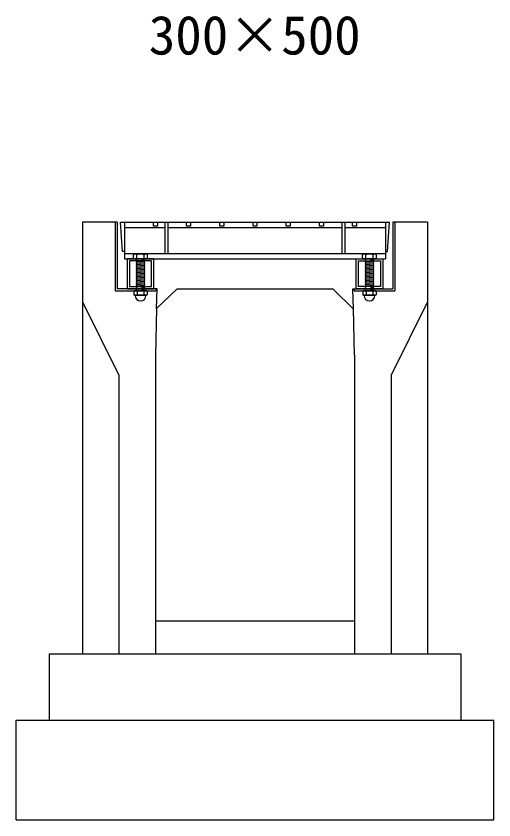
# Model space of a CAD drawing. Units: millimetres, scale not verified. Extents: x -16800 to 16800, y -5940 to 5940.
# Drawn here: x -13016 to -12296, y -2775 to -1564 of the extents above; entities that cross this region are included whole.
import ezdxf
from ezdxf.enums import TextEntityAlignment as Align

# ---------------------------------------------------------------- set-up
doc = ezdxf.new("R2010")
doc.units = ezdxf.units.MM
doc.header["$LTSCALE"] = 20
doc.linetypes.add('DOTTED', pattern=[1.75, 0.25, -1.5])
for name, color, linetype, lineweight in [('0-1_OUTLINE', 3, 'Continuous', 25), ('0-2_TXT', 7, 'Continuous', 25), ('0-6_HATCH', 6, 'Continuous', 25)]:
    doc.layers.add(name, color=color, linetype=linetype, lineweight=lineweight)
doc.styles.add('ＭＳ ゴシック', font='')
doc.styles.get('ＭＳ ゴシック').set_extended_font_data('MS Gothic')

msp = doc.modelspace()

# ---------------------------------------------------------------- linework, layer by layer
at = {"layer": '0-1_OUTLINE'}
for p, q in [((-12863.94, -1875), (-12916.44, -1875)), ((-12916.44, -1875), (-12916.44, -2525)), ((-12396.44, -1875), (-12448.94, -1875)), ((-12396.44, -1875), (-12396.44, -2525)), ((-12804.69, -2005), (-12773.94, -1975)), ((-12773.94, -1975), (-12538.94, -1975)), ((-12538.94, -1975), (-12508.17, -2005.77)), ((-12916.44, -1995), (-12861.44, -2105)), ((-12396.44, -1995), (-12451.44, -2105)), ((-12804.69, -2005), (-12806.44, -2075)), ((-12506.44, -2075), (-12508.19, -2005)), ((-12806.44, -2075), (-12806.44, -2525)), ((-12506.44, -2075), (-12506.44, -2525)), ((-12861.44, -2105), (-12861.44, -2525)), ((-12451.44, -2105), (-12451.44, -2525)), ((-12806.44, -2475), (-12506.44, -2475)), ((-12966.44, -2525), (-12966.44, -2625)), ((-12966.44, -2525), (-12346.44, -2525)), ((-12916.44, -2525), (-12806.44, -2525)), ((-12506.44, -2525), (-12396.44, -2525)), ((-12346.44, -2525), (-12346.44, -2625)), ((-13016.44, -2775), (-13016.44, -2625)), ((-13016.44, -2625), (-12296.44, -2625)), ((-12296.44, -2775), (-12296.44, -2625)), ((-13016.44, -2775), (-12296.44, -2775))]:
    msp.add_line(p, q, dxfattribs=at)
at = {"layer": '0-6_HATCH'}
for p, q in [((-12867.14, -1875), (-12867.14, -1978.2)), ((-12863.94, -1875), (-12863.94, -1975)), ((-12858.94, -1875), (-12453.94, -1875)), ((-12852.94, -1875), (-12852.94, -1930)), ((-12791.94, -1922), (-12791.94, -1875)), ((-12787.44, -1922), (-12787.44, -1875)), ((-12525.44, -1875), (-12525.44, -1922)), ((-12520.94, -1875), (-12520.94, -1922)), ((-12459.94, -1875), (-12459.94, -1930)), ((-12448.94, -1875), (-12448.94, -1975)), ((-12445.74, -1875), (-12445.74, -1978.2)), ((-12852.94, -1883), (-12791.94, -1883)), ((-12787.44, -1883), (-12525.44, -1883)), ((-12520.94, -1883), (-12459.94, -1883)), ((-12852.94, -1922), (-12459.94, -1922)), ((-12837.44, -1922.5), (-12839.44, -1924)), ((-12839.44, -1930), (-12839.44, -1924)), ((-12839.11, -1923.72), (-12837.44, -1922.5)), ((-12820.44, -1922.5), (-12837.44, -1922.5)), ((-12834.44, -1930), (-12834.44, -1924)), ((-12823.44, -1930), (-12823.44, -1924)), ((-12818.76, -1923.72), (-12820.44, -1922.5)), ((-12818.44, -1930), (-12818.44, -1924)), ((-12492.44, -1922.5), (-12494.44, -1924)), ((-12494.44, -1930), (-12494.44, -1924)), ((-12494.11, -1923.72), (-12492.44, -1922.5)), ((-12475.44, -1922.5), (-12492.44, -1922.5)), ((-12489.44, -1930), (-12489.44, -1924)), ((-12478.44, -1930), (-12478.44, -1924)), ((-12473.76, -1923.72), (-12475.44, -1922.5)), ((-12473.44, -1930), (-12473.44, -1924)), ((-12852.94, -1930), (-12459.94, -1930)), ((-12818.44, -1930), (-12839.44, -1930)), ((-12835.44, -1930), (-12822.44, -1930)), ((-12835.44, -1931), (-12834.44, -1930)), ((-12834.44, -1932), (-12835.44, -1931)), ((-12835.44, -1933), (-12834.44, -1932)), ((-12834.44, -1934), (-12835.44, -1933)), ((-12835.44, -1935), (-12834.44, -1934)), ((-12822.44, -1934), (-12835.44, -1935)), ((-12834.44, -1936), (-12835.44, -1935)), ((-12835.44, -1937), (-12834.44, -1936)), ((-12822.44, -1936), (-12835.44, -1937)), ((-12823.44, -1931), (-12822.44, -1930)), ((-12822.44, -1932), (-12823.44, -1931)), ((-12823.44, -1935), (-12822.44, -1934)), ((-12822.44, -1936), (-12823.44, -1935)), ((-12823.44, -1937), (-12822.44, -1936)), ((-12473.44, -1930), (-12494.44, -1930)), ((-12490.44, -1930), (-12477.44, -1930)), ((-12490.44, -1931), (-12489.44, -1930)), ((-12489.44, -1932), (-12490.44, -1931)), ((-12490.44, -1933), (-12489.44, -1932)), ((-12489.44, -1934), (-12490.44, -1933)), ((-12490.44, -1935), (-12489.44, -1934)), ((-12477.44, -1934), (-12490.44, -1935)), ((-12489.44, -1936), (-12490.44, -1935)), ((-12490.44, -1937), (-12489.44, -1936)), ((-12477.44, -1936), (-12490.44, -1937)), ((-12478.44, -1931), (-12477.44, -1930)), ((-12477.44, -1932), (-12478.44, -1931)), ((-12478.44, -1935), (-12477.44, -1934)), ((-12477.44, -1936), (-12478.44, -1935)), ((-12478.44, -1937), (-12477.44, -1936)), ((-12834.44, -1938), (-12835.44, -1937)), ((-12835.44, -1939), (-12834.44, -1938)), ((-12822.44, -1938), (-12835.44, -1939)), ((-12834.44, -1940), (-12835.44, -1939)), ((-12835.44, -1941), (-12834.44, -1940)), ((-12822.44, -1940), (-12835.44, -1941)), ((-12834.44, -1942), (-12835.44, -1941)), ((-12822.44, -1942), (-12835.44, -1943)), ((-12835.44, -1943), (-12834.44, -1942)), ((-12822.44, -1944), (-12835.44, -1945)), ((-12834.44, -1946), (-12835.44, -1945)), ((-12822.44, -1946), (-12835.44, -1947)), ((-12835.44, -1947), (-12834.44, -1946)), ((-12834.44, -1948), (-12835.44, -1947)), ((-12822.44, -1948), (-12835.44, -1949)), ((-12835.44, -1949), (-12834.44, -1948)), ((-12822.44, -1938), (-12823.44, -1937)), ((-12823.44, -1939), (-12822.44, -1938)), ((-12822.44, -1940), (-12823.44, -1939)), ((-12823.44, -1943), (-12822.44, -1942)), ((-12822.44, -1944), (-12823.44, -1943)), ((-12823.44, -1945), (-12822.44, -1944)), ((-12822.44, -1946), (-12823.44, -1945)), ((-12823.44, -1947), (-12822.44, -1946)), ((-12823.44, -1947), (-12822.44, -1948)), ((-12823.44, -1949), (-12822.44, -1948)), ((-12489.44, -1938), (-12490.44, -1937)), ((-12490.44, -1939), (-12489.44, -1938)), ((-12477.44, -1938), (-12490.44, -1939)), ((-12489.44, -1940), (-12490.44, -1939)), ((-12490.44, -1941), (-12489.44, -1940)), ((-12477.44, -1940), (-12490.44, -1941)), ((-12489.44, -1942), (-12490.44, -1941)), ((-12477.44, -1942), (-12490.44, -1943)), ((-12490.44, -1943), (-12489.44, -1942)), ((-12477.44, -1944), (-12490.44, -1945)), ((-12489.44, -1946), (-12490.44, -1945)), ((-12477.44, -1946), (-12490.44, -1947)), ((-12490.44, -1947), (-12489.44, -1946)), ((-12489.44, -1948), (-12490.44, -1947)), ((-12477.44, -1948), (-12490.44, -1949)), ((-12490.44, -1949), (-12489.44, -1948)), ((-12477.44, -1938), (-12478.44, -1937)), ((-12478.44, -1939), (-12477.44, -1938)), ((-12477.44, -1940), (-12478.44, -1939)), ((-12478.44, -1943), (-12477.44, -1942)), ((-12477.44, -1944), (-12478.44, -1943)), ((-12478.44, -1945), (-12477.44, -1944)), ((-12477.44, -1946), (-12478.44, -1945)), ((-12478.44, -1947), (-12477.44, -1946)), ((-12478.44, -1947), (-12477.44, -1948)), ((-12478.44, -1949), (-12477.44, -1948)), ((-12834.44, -1950), (-12835.44, -1949)), ((-12822.44, -1950), (-12835.44, -1951)), ((-12835.44, -1951), (-12834.44, -1950)), ((-12834.44, -1952), (-12835.44, -1951)), ((-12822.44, -1952), (-12835.44, -1953)), ((-12835.44, -1953), (-12834.44, -1952)), ((-12834.44, -1954), (-12835.44, -1953)), ((-12822.44, -1954), (-12835.44, -1955)), ((-12835.44, -1955), (-12834.44, -1954)), ((-12834.44, -1956), (-12835.44, -1955)), ((-12822.44, -1956), (-12835.44, -1957)), ((-12835.44, -1957), (-12834.44, -1956)), ((-12834.44, -1958), (-12835.44, -1957)), ((-12822.44, -1958), (-12835.44, -1959)), ((-12835.44, -1959), (-12834.44, -1958)), ((-12834.44, -1960), (-12835.44, -1959)), ((-12822.44, -1960), (-12835.44, -1961)), ((-12835.44, -1961), (-12834.44, -1960)), ((-12834.44, -1962), (-12835.44, -1961)), ((-12823.44, -1949), (-12822.44, -1950)), ((-12823.44, -1951), (-12822.44, -1950)), ((-12823.44, -1951), (-12822.44, -1952)), ((-12823.44, -1953), (-12822.44, -1952)), ((-12823.44, -1953), (-12822.44, -1954)), ((-12823.44, -1955), (-12822.44, -1954)), ((-12823.44, -1955), (-12822.44, -1956)), ((-12823.44, -1957), (-12822.44, -1956)), ((-12823.44, -1957), (-12822.44, -1958)), ((-12823.44, -1959), (-12822.44, -1958)), ((-12823.44, -1959), (-12822.44, -1960)), ((-12823.44, -1961), (-12822.44, -1960)), ((-12823.44, -1961), (-12822.44, -1962)), ((-12489.44, -1950), (-12490.44, -1949)), ((-12477.44, -1950), (-12490.44, -1951)), ((-12490.44, -1951), (-12489.44, -1950)), ((-12489.44, -1952), (-12490.44, -1951)), ((-12477.44, -1952), (-12490.44, -1953)), ((-12490.44, -1953), (-12489.44, -1952)), ((-12489.44, -1954), (-12490.44, -1953)), ((-12477.44, -1954), (-12490.44, -1955)), ((-12490.44, -1955), (-12489.44, -1954)), ((-12489.44, -1956), (-12490.44, -1955)), ((-12477.44, -1956), (-12490.44, -1957)), ((-12490.44, -1957), (-12489.44, -1956)), ((-12489.44, -1958), (-12490.44, -1957)), ((-12477.44, -1958), (-12490.44, -1959)), ((-12490.44, -1959), (-12489.44, -1958)), ((-12489.44, -1960), (-12490.44, -1959)), ((-12477.44, -1960), (-12490.44, -1961)), ((-12490.44, -1961), (-12489.44, -1960)), ((-12489.44, -1962), (-12490.44, -1961)), ((-12478.44, -1949), (-12477.44, -1950)), ((-12478.44, -1951), (-12477.44, -1950)), ((-12478.44, -1951), (-12477.44, -1952)), ((-12478.44, -1953), (-12477.44, -1952)), ((-12478.44, -1953), (-12477.44, -1954)), ((-12478.44, -1955), (-12477.44, -1954)), ((-12478.44, -1955), (-12477.44, -1956)), ((-12478.44, -1957), (-12477.44, -1956)), ((-12478.44, -1957), (-12477.44, -1958)), ((-12478.44, -1959), (-12477.44, -1958)), ((-12478.44, -1959), (-12477.44, -1960)), ((-12478.44, -1961), (-12477.44, -1960)), ((-12478.44, -1961), (-12477.44, -1962)), ((-12822.44, -1962), (-12835.44, -1963)), ((-12835.44, -1963), (-12834.44, -1962)), ((-12834.44, -1964), (-12835.44, -1963)), ((-12822.44, -1964), (-12835.44, -1965)), ((-12835.44, -1965), (-12834.44, -1964)), ((-12834.44, -1966), (-12835.44, -1965)), ((-12822.44, -1966), (-12835.44, -1967)), ((-12835.44, -1967), (-12834.44, -1966)), ((-12834.44, -1968), (-12835.44, -1967)), ((-12822.44, -1968), (-12835.44, -1969)), ((-12835.44, -1969), (-12834.44, -1968)), ((-12834.44, -1970), (-12835.44, -1969)), ((-12822.44, -1970), (-12835.44, -1971)), ((-12835.44, -1971), (-12834.44, -1970)), ((-12834.44, -1972), (-12835.44, -1971)), ((-12835.44, -1973), (-12834.44, -1972)), ((-12834.44, -1974), (-12835.44, -1973)), ((-12823.44, -1963), (-12822.44, -1962)), ((-12823.44, -1963), (-12822.44, -1964)), ((-12823.44, -1965), (-12822.44, -1964)), ((-12823.44, -1965), (-12822.44, -1966)), ((-12823.44, -1967), (-12822.44, -1966)), ((-12823.44, -1967), (-12822.44, -1968)), ((-12823.44, -1969), (-12822.44, -1968)), ((-12823.44, -1969), (-12822.44, -1970)), ((-12823.44, -1971), (-12822.44, -1970)), ((-12823.44, -1971), (-12822.44, -1972)), ((-12823.44, -1973), (-12822.44, -1972)), ((-12823.44, -1973), (-12822.43, -1974)), ((-12477.44, -1962), (-12490.44, -1963)), ((-12490.44, -1963), (-12489.44, -1962)), ((-12489.44, -1964), (-12490.44, -1963)), ((-12477.44, -1964), (-12490.44, -1965)), ((-12490.44, -1965), (-12489.44, -1964)), ((-12489.44, -1966), (-12490.44, -1965)), ((-12477.44, -1966), (-12490.44, -1967)), ((-12490.44, -1967), (-12489.44, -1966)), ((-12489.44, -1968), (-12490.44, -1967)), ((-12477.44, -1968), (-12490.44, -1969)), ((-12490.44, -1969), (-12489.44, -1968)), ((-12489.44, -1970), (-12490.44, -1969)), ((-12477.44, -1970), (-12490.44, -1971)), ((-12490.44, -1971), (-12489.44, -1970)), ((-12489.44, -1972), (-12490.44, -1971)), ((-12490.44, -1973), (-12489.44, -1972)), ((-12489.44, -1974), (-12490.44, -1973)), ((-12478.44, -1963), (-12477.44, -1962)), ((-12478.44, -1963), (-12477.44, -1964)), ((-12478.44, -1965), (-12477.44, -1964)), ((-12478.44, -1965), (-12477.44, -1966)), ((-12478.44, -1967), (-12477.44, -1966)), ((-12478.44, -1967), (-12477.44, -1968)), ((-12478.44, -1969), (-12477.44, -1968)), ((-12478.44, -1969), (-12477.44, -1970)), ((-12478.44, -1971), (-12477.44, -1970)), ((-12478.44, -1971), (-12477.44, -1972)), ((-12478.44, -1973), (-12477.44, -1972)), ((-12478.44, -1973), (-12477.43, -1974)), ((-12867.14, -1978.2), (-12805.94, -1978.2)), ((-12803.94, -1975), (-12863.94, -1975)), ((-12838.28, -1978.2), (-12839.14, -1978.85)), ((-12839.14, -1978.85), (-12839.14, -1984.03)), ((-12837.45, -1985), (-12839.14, -1984.03)), ((-12819.6, -1978.2), (-12838.28, -1978.2)), ((-12837.45, -1985.33), (-12837.45, -1985)), ((-12820.43, -1985), (-12837.45, -1985)), ((-12835.44, -1975), (-12834.44, -1974)), ((-12834.44, -1976), (-12835.44, -1975)), ((-12835.43, -1977), (-12834.43, -1976)), ((-12834.43, -1978), (-12835.43, -1977)), ((-12834.63, -1978.2), (-12834.43, -1978)), ((-12834.63, -1978.2), (-12822.63, -1978.2)), ((-12834.04, -1978.85), (-12834.04, -1984.03)), ((-12823.84, -1978.85), (-12823.84, -1984.03)), ((-12823.44, -1975), (-12822.44, -1974)), ((-12823.43, -1975), (-12822.43, -1976)), ((-12823.43, -1977), (-12822.43, -1976)), ((-12823.43, -1977), (-12822.43, -1978)), ((-12822.63, -1978.2), (-12822.43, -1978)), ((-12820.43, -1985), (-12818.73, -1984.03)), ((-12820.43, -1985.33), (-12820.43, -1985)), ((-12819.6, -1978.2), (-12818.73, -1978.85)), ((-12818.73, -1978.85), (-12818.73, -1984.03)), ((-12805.94, -1975), (-12805.94, -1978.2)), ((-12804.69, -2005), (-12803.94, -1975)), ((-12508.94, -1975), (-12448.94, -1975)), ((-12508.17, -2005.77), (-12508.94, -1975)), ((-12493.28, -1978.2), (-12494.14, -1978.85)), ((-12494.14, -1978.85), (-12494.14, -1984.03)), ((-12492.45, -1985), (-12494.14, -1984.03)), ((-12474.6, -1978.2), (-12493.28, -1978.2)), ((-12492.45, -1985.33), (-12492.45, -1985)), ((-12475.43, -1985), (-12492.45, -1985)), ((-12490.44, -1975), (-12489.44, -1974)), ((-12489.44, -1976), (-12490.44, -1975)), ((-12490.43, -1977), (-12489.43, -1976)), ((-12489.43, -1978), (-12490.43, -1977)), ((-12489.63, -1978.2), (-12489.43, -1978)), ((-12489.63, -1978.2), (-12477.63, -1978.2)), ((-12489.04, -1978.85), (-12489.04, -1984.03)), ((-12478.84, -1978.85), (-12478.84, -1984.03)), ((-12478.44, -1975), (-12477.44, -1974)), ((-12478.43, -1975), (-12477.43, -1976)), ((-12478.43, -1977), (-12477.43, -1976)), ((-12478.43, -1977), (-12477.43, -1978)), ((-12477.63, -1978.2), (-12477.43, -1978)), ((-12475.43, -1985), (-12473.73, -1984.03)), ((-12475.43, -1985.33), (-12475.43, -1985)), ((-12474.6, -1978.2), (-12473.73, -1978.85)), ((-12473.73, -1978.85), (-12473.73, -1984.03)), ((-12820.43, -1985.33), (-12837.45, -1985.33)), ((-12475.43, -1985.33), (-12492.45, -1985.33))]:
    msp.add_line(p, q, dxfattribs=at)
at = {"layer": '0-6_HATCH', "linetype": 'DOTTED'}
for p, q in [((-12822.44, -1930), (-12835.44, -1931)), ((-12822.44, -1932), (-12835.44, -1933)), ((-12477.44, -1930), (-12490.44, -1931)), ((-12477.44, -1932), (-12490.44, -1933)), ((-12822.44, -1972), (-12835.44, -1973)), ((-12477.44, -1972), (-12490.44, -1973)), ((-12822.44, -1974), (-12835.44, -1975)), ((-12822.43, -1976), (-12835.43, -1977)), ((-12477.44, -1974), (-12490.44, -1975)), ((-12477.43, -1976), (-12490.43, -1977))]:
    msp.add_line(p, q, dxfattribs=at)
at = {"layer": '0-6_HATCH'}
for points in [[(-12852.94, -1919), (-12855.94, -1919), (-12858.94, -1875)], [(-12803.44, -1875), (-12803.44, -1881), (-12809.44, -1881), (-12809.44, -1875)], [(-12753.44, -1875), (-12753.44, -1881), (-12759.44, -1881), (-12759.44, -1875)], [(-12703.44, -1875), (-12703.44, -1881), (-12709.44, -1881), (-12709.44, -1875)], [(-12653.44, -1875), (-12653.44, -1881), (-12659.44, -1881), (-12659.44, -1875)], [(-12603.44, -1875), (-12603.44, -1881), (-12609.44, -1881), (-12609.44, -1875)], [(-12553.44, -1875), (-12553.44, -1881), (-12559.44, -1881), (-12559.44, -1875)], [(-12503.44, -1875), (-12503.44, -1881), (-12509.44, -1881), (-12509.44, -1875)], [(-12459.94, -1919), (-12456.94, -1919), (-12453.94, -1875)], [(-12822.44, -1934), (-12823.44, -1933), (-12822.44, -1932)], [(-12477.44, -1934), (-12478.44, -1933), (-12477.44, -1932)], [(-12835.44, -1945), (-12834.44, -1944), (-12835.44, -1943)], [(-12822.44, -1942), (-12823.44, -1941), (-12822.44, -1940)], [(-12490.44, -1945), (-12489.44, -1944), (-12490.44, -1943)], [(-12477.44, -1942), (-12478.44, -1941), (-12477.44, -1940)], [(-12506.94, -1975), (-12506.94, -1978.2), (-12445.74, -1978.2)]]:
    msp.add_lwpolyline(points, dxfattribs=at)
for points in [[(-12848.94, -1930), (-12848.94, -1975), (-12808.94, -1975), (-12808.94, -1930)], [(-12845.74, -1933.2), (-12845.74, -1971.8), (-12812.14, -1971.8), (-12812.14, -1933.2)], [(-12463.94, -1930), (-12463.94, -1975), (-12503.94, -1975), (-12503.94, -1930)], [(-12467.14, -1933.2), (-12467.14, -1971.8), (-12500.74, -1971.8), (-12500.74, -1933.2)]]:
    msp.add_lwpolyline(points, close=True, dxfattribs=at)
for centre, radius, start, end in [((-12836.94, -1926.62), 3.62, 46.39563, 133.60437), ((-12828.94, -1938.62), 15.62, 69.39075, 110.60925), ((-12820.94, -1926.62), 3.62, 46.39563, 133.60437), ((-12491.94, -1926.62), 3.62, 46.39563, 133.60437), ((-12483.94, -1938.62), 15.62, 69.39075, 110.60925), ((-12475.94, -1926.62), 3.62, 46.39563, 133.60437), ((-12836.59, -1983.54), 5.35, 61.49832, 118.50684), ((-12836.59, -1979.33), 5.35, 241.49843, 298.50089), ((-12828.94, -1998.61), 20.42, 75.52621, 104.47362), ((-12828.94, -1964.26), 20.42, 255.52638, 284.47374), ((-12821.29, -1983.54), 5.35, 61.49231, 118.50169), ((-12821.29, -1979.33), 5.35, 241.49989, 298.5), ((-12491.59, -1983.54), 5.35, 61.49832, 118.50684), ((-12491.59, -1979.33), 5.35, 241.49843, 298.50089), ((-12483.94, -1998.61), 20.42, 75.52621, 104.47362), ((-12483.94, -1964.26), 20.42, 255.52638, 284.47374), ((-12476.29, -1983.54), 5.35, 61.49231, 118.50169), ((-12476.29, -1979.33), 5.35, 241.49989, 298.5), ((-12828.94, -1985.33), 8.19, 180, 359.99995), ((-12483.94, -1985.33), 8.19, 180, 359.99995)]:
    msp.add_arc(centre, radius, start, end, dxfattribs=at)

# ---------------------------------------------------------------- texts
at = {"layer": '0-2_TXT', "style": 'ＭＳ ゴシック'}
msp.add_text('300×500', height=58.65, dxfattribs=at).set_placement((-12816.44, -1640), align=Align.BOTTOM_LEFT)

doc.saveas('drawing.dxf')
